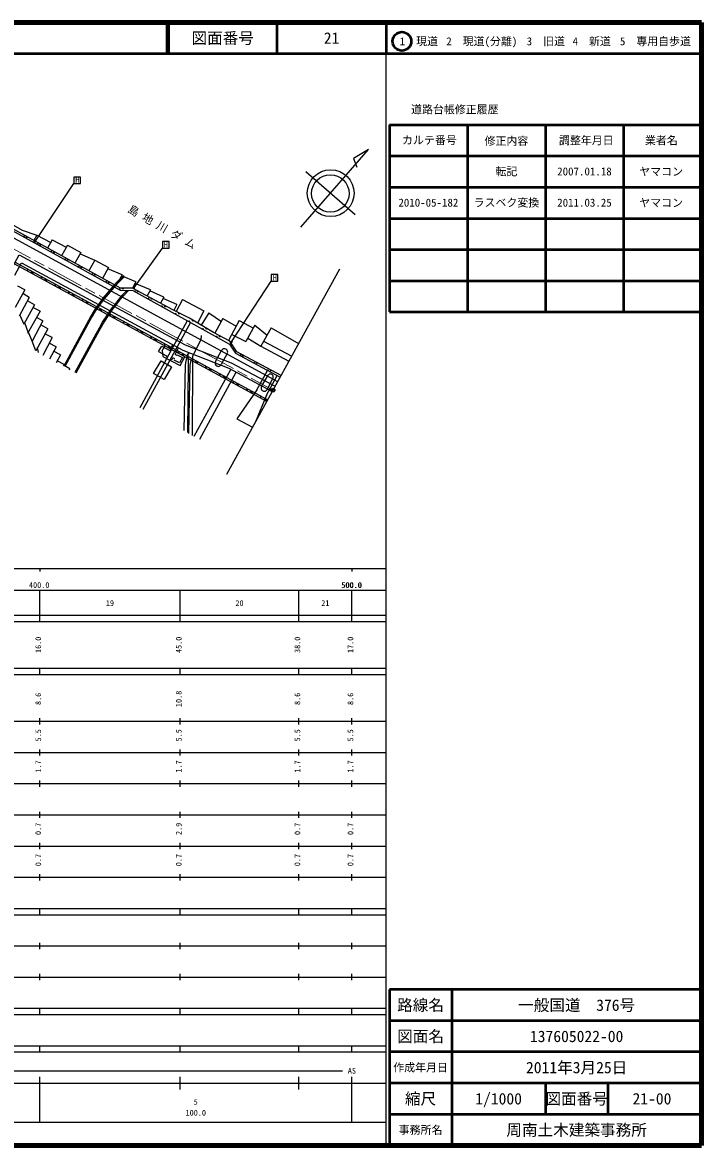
# Model space of a CAD drawing. Units: millimetres at full size, sheet at 1:1000; details may follow other scales. Extents: x 40000 to 680000, y 20000 to 380000.
# Drawn here: x 462486 to 680000, y 20000 to 380000 of the extents above; entities that cross this region are included whole.
import ezdxf
from ezdxf.enums import TextEntityAlignment as Align

# ---------------------------------------------------------------- set-up
doc = ezdxf.new("R2010")
doc.units = ezdxf.units.MM
doc.header["$LTSCALE"] = 1000
doc.header["$PDMODE"] = 32
doc.header["$PDSIZE"] = 500
doc.linetypes.add('CHAIN', pattern=[18.5, 12, -1.5, 3.5, -1.5])
for name, color, linetype, lineweight in [('M-BGD', 7, 'Continuous', 25), ('M-BGD-EXST', 7, 'Continuous', 25), ('M-BMK', 2, 'CHAIN', 13), ('M-BMK-OTRS', 5, 'Continuous', 25), ('M-BMK-SRVR', 3, 'Continuous', 25), ('M-TTL', 2, 'Continuous', 140), ('M-TTL-BAND', 7, 'Continuous', 25), ('M-TTL-FRAM', 2, 'Continuous', 50), ('M-TTL-LINE', 7, 'Continuous', 50)]:
    doc.layers.add(name, color=color, linetype=linetype, lineweight=lineweight)
for name, color, linetype in [('M-BMK-HTXT', 7, 'Continuous'), ('M-OTRS', 6, 'Continuous'), ('M-TTL-TXT', 7, 'Continuous')]:
    doc.layers.add(name, color=color, linetype=linetype)
doc.styles.add('ＭＳ ゴシック', font='')
doc.styles.get('ＭＳ ゴシック').set_extended_font_data('MS Gothic')

msp = doc.modelspace()

# ---------------------------------------------------------------- hatches: boundary and pattern name
at = {"layer": 'M-BGD'}
for points in [[(462741, 311300), (463093, 311105, 0.4608), (463031, 311408, 0.4608)], [(464044, 311226), (463692, 311420, 0.4608), (463755, 311117, 0.4608)], [(467118, 308882), (467469, 308687, 0.4608), (467407, 308990, 0.4608)], [(468423, 308813), (468072, 309007, 0.4608), (468134, 308704, 0.4608)], [(471494, 306463), (471846, 306269, 0.4608), (471783, 306572, 0.4608)], [(472803, 306401), (472451, 306595, 0.4608), (472514, 306292, 0.4608)], [(475870, 304045), (476222, 303851, 0.4608), (476160, 304154, 0.4608)], [(477182, 303988), (476830, 304182, 0.4608), (476893, 303879, 0.4608)], [(464475, 300774), (464122, 300966, 0.4608), (464186, 300664, 0.4608)], [(465897, 299315), (465027, 299789, -0.82183)], [(480247, 301627), (480598, 301433, 0.4608), (480536, 301736, 0.4608)], [(481562, 301576), (481210, 301769, 0.4608), (481272, 301467, 0.4608)], [(484623, 299209), (484975, 299015, 0.4608), (484913, 299318, 0.4608)], [(485941, 299163), (485589, 299357, 0.4608), (485652, 299054, 0.4608)], [(468864, 298379), (468511, 298571, 0.4608), (468575, 298269, 0.4608)], [(470286, 296920), (469416, 297394, -0.82183)], [(473253, 295984), (472900, 296176, 0.4608), (472964, 295874, 0.4608)], [(489000, 296791), (489351, 296597, 0.4608), (489289, 296900, 0.4608)], [(490321, 296750), (489969, 296944, 0.4608), (490031, 296642, 0.4608)], [(474675, 294525), (473805, 294999, -0.82183)], [(477642, 293589), (477289, 293781, 0.4608), (477353, 293479, 0.4608)], [(479064, 292130), (478194, 292604, -0.82183)], [(493376, 294373), (493728, 294179, 0.4608), (493665, 294482, 0.4608)], [(494817, 294788), (494415, 294790, 0.4608), (494615, 294554, 0.4608)], [(498255, 293802), (498606, 293607, 0.4608), (498544, 293910, 0.4608)], [(499601, 293861), (499248, 294053, 0.4608), (499312, 293751, 0.4608)], [(503993, 291472), (503640, 291664, 0.4608), (503704, 291362, 0.4608)], [(482031, 291194), (481678, 291386, 0.4608), (481742, 291084, 0.4608)], [(483453, 289735), (482583, 290209, -0.82183)], [(486420, 288799), (486067, 288991, 0.4608), (486131, 288689, 0.4608)], [(502628, 291379), (502979, 291184, 0.4608), (502918, 291487, 0.4608)], [(507001, 288955), (507353, 288760, 0.4608), (507291, 289063, 0.4608)], [(508386, 289083), (508033, 289275, 0.4608), (508097, 288973, 0.4608)], [(487842, 287340), (486972, 287814, -0.82183)], [(490809, 286404), (490456, 286597, 0.4608), (490520, 286294, 0.4608)], [(492231, 284945), (491361, 285419, -0.82183)], [(511375, 286532), (511726, 286337, 0.4608), (511664, 286640, 0.4608)], [(512813, 286761), (512454, 286942, 0.4608), (512528, 286642, 0.4608)], [(517233, 284429), (516887, 284633, 0.4608), (516941, 284329, 0.4608)], [(495198, 284009), (494846, 284202, 0.4608), (494909, 283899, 0.4608)], [(496620, 282550), (495751, 283024, -0.82183)], [(499587, 281614), (499235, 281807, 0.4608), (499298, 281504, 0.4608)], [(501009, 280155), (500140, 280629, -0.82183)], [(515748, 284108), (516100, 283913, 0.4608), (516038, 284216, 0.4608)], [(520122, 281685), (520473, 281490, 0.4608), (520411, 281793, 0.4608)], [(521542, 281893), (521196, 282097, 0.4608), (521250, 281792, 0.4608)], [(503976, 279219), (503624, 279412, 0.4608), (503687, 279109, 0.4608)], [(505398, 277760), (504529, 278234, -0.82183)], [(524495, 279261), (524846, 279067, 0.4608), (524785, 279369, 0.4608)], [(525899, 279441), (525545, 279631, 0.4608), (525611, 279329, 0.4608)], [(508365, 276824), (508013, 277017, 0.4608), (508077, 276714, 0.4608)], [(509788, 275365), (508918, 275839, -0.82183)], [(512755, 274429), (512402, 274622, 0.4608), (512466, 274319, 0.4608)], [(514177, 272970), (513307, 273444, -0.82183)], [(528855, 276823), (529075, 276487, 0.4608), (529161, 276784, 0.4608)], [(529783, 276511), (529565, 276848, 0.4608), (529477, 276552, 0.4608)], [(517144, 272034), (516791, 272227, 0.4608), (516855, 271924, 0.4608)], [(518566, 270575), (517696, 271049, -0.82183)], [(532119, 273209), (532472, 273018, 0.4608), (532407, 273320, 0.4608)], [(533365, 273254), (533011, 273444, 0.4608), (533077, 273142, 0.4608)], [(536519, 270835), (536873, 270644, 0.4608), (536807, 270946, 0.4608)], [(537770, 270887), (537416, 271077, 0.4608), (537482, 270775, 0.4608)], [(521533, 269639), (521180, 269832, 0.4608), (521244, 269529, 0.4608)], [(522955, 268180), (522085, 268654, -0.82183)], [(525922, 267244), (525569, 267437, 0.4608), (525633, 267134, 0.4608)], [(527344, 265785), (526474, 266259, -0.82183)], [(540919, 268461), (541273, 268270, 0.4608), (541208, 268572, 0.4608)], [(542174, 268521), (541820, 268711, 0.4608), (541886, 268409, 0.4608)], [(530311, 264849), (529958, 265042, 0.4608), (530022, 264739, 0.4608)], [(531733, 263390), (530863, 263864, -0.82183)], [(534700, 262454), (534347, 262647, 0.4608), (534411, 262344, 0.4608)], [(536122, 260995), (535252, 261469, -0.82183)], [(539089, 260059), (538736, 260252, 0.4608), (538800, 259949, 0.4608)], [(540511, 258600), (539641, 259074, -0.82183)]]:
    msp.add_hatch(color=256, dxfattribs=at).paths.add_polyline_path(points)
at = {"layer": 'M-BGD-EXST'}
for points in [[(466742, 309912, -1), (466303, 309672, -0.41421), (466402, 310012, -0.41421)], [(498329, 294986, -1), (497890, 294747, -0.41421), (497990, 295086, -0.41421)], [(529636, 277700, -1), (529197, 277461, -0.41421), (529297, 277800, -0.41421)]]:
    msp.add_hatch(color=256, dxfattribs=at).paths.add_polyline_path(points)

# ---------------------------------------------------------------- linework, layer by layer
at = {"layer": 'M-BGD'}
for p, q in [((467044, 311768), (466116, 310084)), ((471996, 310330), (470523, 307657)), ((471996, 310330), (476496, 307979)), ((476856, 308633), (474969, 305208)), ((476856, 308633), (481165, 306268)), ((481165, 306268), (479274, 302836)), ((541005, 259014), (460086, 303169)), ((485629, 303817), (483734, 300379)), ((490060, 301467), (488128, 297959)), ((494389, 299150), (489832, 301052)), ((494389, 299150), (492428, 295590)), ((463188, 294305), (460983, 295514)), ((498785, 296869), (494158, 298732)), ((498785, 296869), (497768, 294776)), ((503469, 294298), (498531, 296346)), ((463188, 294305), (460125, 288624)), ((464660, 291836), (461445, 285884)), ((464660, 291836), (462577, 293172)), ((503469, 294298), (502403, 292337)), ((507749, 291981), (503286, 293961)), ((507749, 291981), (506678, 290012)), ((466319, 289511), (462915, 283279)), ((466319, 289511), (464062, 290730)), ((468100, 287412), (465845, 288644)), ((511926, 289561), (507510, 291544)), ((511926, 289561), (510980, 287684)), ((513717, 291234), (511738, 287303)), ((513717, 291234), (520566, 287531)), ((461593, 286159), (462915, 283279)), ((468100, 287412), (464138, 280302)), ((469017, 284350), (467016, 285465)), ((520566, 287531), (518591, 283630)), ((522132, 286966), (519763, 282941)), ((522132, 286966), (526184, 284171)), ((526671, 285078), (524149, 280382)), ((526671, 285078), (530916, 282648)), ((531904, 284488), (528456, 278068)), ((531904, 284488), (536439, 281987)), ((463185, 283773), (464272, 280543)), ((469017, 284350), (465586, 277878)), ((470575, 281835), (466733, 274792)), ((470575, 281835), (468318, 283032)), ((515261, 284378), (500058, 256443)), ((516267, 283821), (501068, 255894)), ((536968, 282918), (533997, 277695)), ((536968, 282918), (540829, 279762)), ((542139, 282069), (538833, 276247)), ((542139, 282069), (550951, 277108)), ((471958, 278978), (468953, 273264)), ((471958, 278978), (469691, 280215)), ((473263, 276060), (471039, 277230)), ((519605, 278269), (516953, 273059)), ((519743, 279632), (519605, 278269)), ((529499, 280009), (533997, 277695)), ((539728, 277823), (548727, 273062)), ((467584, 274167), (467297, 275826)), ((473263, 276060), (471122, 272114)), ((474645, 273416), (472469, 274596)), ((506094, 274478), (508610, 273131)), ((507263, 274754), (508099, 276286)), ((511362, 273596), (512492, 275680)), ((515774, 274189), (515182, 273104)), ((524306, 271317), (526251, 274871)), ((528093, 273863), (526148, 270309)), ((474645, 273416), (473289, 270918)), ((475802, 270359), (473627, 271540)), ((475802, 270359), (475549, 269947)), ((512761, 270870), (511118, 271742)), ((513714, 272615), (512761, 270870)), ((516953, 273059), (516833, 247645)), ((517503, 247395), (529194, 268809)), ((519259, 246436), (530959, 267868)), ((537579, 262193), (540951, 268444)), ((539072, 263294), (541192, 266923)), ((540659, 260532), (544031, 266782)), ((542673, 266005), (540799, 262285)), ((537579, 262193), (531158, 252992)), ((540659, 260532), (537112, 251931)), ((531158, 252992), (536176, 250227))]:
    msp.add_line(p, q, dxfattribs=at)
for points in [[(449321, 338980), (443483, 330469), (442729, 329514), (442202, 328698), (441847, 328054), (441584, 327397), (441426, 326739), (441321, 326200), (441216, 325516), (441197, 324771), (441241, 323931), (441315, 323474), (441536, 322825), (441816, 322206), (442111, 321690), (442450, 321189), (442804, 320673), (443188, 320245), (443675, 319744), (444043, 319420), (544221, 264864)], [(444730, 329594), (443408, 327748), (443205, 327285), (443066, 326785), (442982, 326313), (442928, 325467), (442936, 324688), (442965, 324186), (443088, 323721), (443249, 323219), (443462, 322747), (443693, 322331), (443988, 321914), (444257, 321574), (444783, 321222), (493794, 294142), (497833, 294036), (528831, 276859), (530744, 273951), (544990, 266264)], [(545306, 266838), (531100, 274471), (528949, 277803), (523714, 280615), (515987, 285163), (510676, 287838), (499129, 294118), (497768, 294776), (493875, 294792), (447623, 320272), (445986, 321174), (444868, 322033), (444468, 322415), (444059, 323158), (443780, 323995), (443613, 324702), (443603, 325876), (443706, 326406), (443892, 326964), (444161, 327689), (445175, 329281)], [(444941, 323319), (462394, 313465), (467044, 311768), (471516, 309458)], [(540716, 258488), (459799, 302642), (457116, 304100)], [(458393, 299941), (461428, 305537), (514628, 276683), (529351, 270879), (543408, 263386)], [(460063, 299035), (462192, 302961), (513824, 274958), (528553, 269151), (542493, 261720)], [(480929, 305841), (485629, 303817), (490060, 301467)], [(494929, 298900), (492072, 296087), (489584, 293174), (488203, 291572), (487043, 289885), (485440, 287618), (484400, 285812), (475698, 269863)], [(495210, 298615), (492365, 295814), (489888, 292914), (488520, 291328), (487371, 289656), (485778, 287403), (484749, 285616), (476049, 269671)], [(495939, 294086), (494545, 292656), (493286, 291198), (492264, 289960), (490913, 288210), (489359, 285984), (488263, 284217), (487033, 281957), (486099, 280255), (479244, 267770)], [(496484, 294071), (494840, 292385), (493592, 290940), (492577, 289710), (491235, 287973), (489694, 285764), (488609, 284015), (487384, 281765), (486450, 280062), (479595, 267577)], [(466733, 274792), (465586, 277878), (464386, 280746)], [(534641, 278827), (538833, 276247), (547827, 271424)], [(506094, 274478), (507098, 276256), (509635, 274872), (510655, 276677)], [(507263, 274754), (507493, 272906), (513004, 270043), (514503, 272791)], [(515490, 273669), (515510, 270189), (515310, 248525)], [(477544, 268645), (477677, 268924), (475675, 270152)], [(508610, 273131), (508484, 272885), (508887, 272666)], [(511291, 272212), (510691, 272550), (510352, 271899), (509910, 272140)], [(511362, 273596), (511910, 273300), (512012, 273489), (513714, 272615)], [(515182, 273104), (514612, 270281), (514195, 249172)], [(516412, 271750), (516109, 270127), (515676, 248196)]]:
    msp.add_lwpolyline(points, dxfattribs=at)
msp.add_lwpolyline([(506892, 271579), (510238, 269645), (507847, 265508), (504501, 267442)], close=True, dxfattribs=at)
for centre, radius, start, end in [((462932, 311230), 203, 322.1164, 160.03979), ((463853, 311295), 203, 142.18847, 340.11185), ((467309, 308812), 203, 322.1164, 160.03979), ((468232, 308883), 203, 142.18847, 340.11185), ((471685, 306394), 203, 322.1164, 160.03979), ((472612, 306470), 203, 142.18847, 340.11185), ((476061, 303976), 203, 322.1164, 160.03979), ((476991, 304057), 203, 142.18847, 340.11185), ((464283, 300842), 203, 142.41828, 340.34167), ((465415, 299466), 505, 342.55088, 140.20907), ((480438, 301558), 203, 322.1164, 160.03979), ((481371, 301645), 203, 142.18847, 340.11185), ((484814, 299140), 203, 322.1164, 160.03979), ((485750, 299232), 203, 142.18847, 340.11185), ((468672, 298447), 203, 142.41828, 340.34167), ((469804, 297071), 505, 342.55088, 140.20907), ((473061, 296052), 203, 142.41828, 340.34167), ((489191, 296722), 203, 322.1164, 160.03979), ((490129, 296820), 203, 142.18847, 340.11185), ((474193, 294676), 505, 342.55088, 140.20907), ((477450, 293657), 203, 142.41828, 340.34167), ((478582, 292281), 505, 342.55088, 140.20907), ((493567, 294304), 203, 322.1164, 160.03979), ((494616, 294758), 203, 170.79852, 8.7219), ((498446, 293732), 203, 322.04594, 159.96932), ((499409, 293929), 203, 142.49779, 340.42117), ((503802, 291540), 203, 142.49779, 340.42117), ((481839, 291262), 203, 142.41828, 340.34167), ((482971, 289886), 505, 342.55088, 140.20907), ((486229, 288867), 203, 142.41828, 340.34167), ((502819, 291309), 203, 322.04594, 159.96932), ((507192, 288885), 203, 322.04594, 159.96932), ((508194, 289151), 203, 142.49779, 340.42117), ((487360, 287491), 505, 342.55088, 140.20907), ((490618, 286472), 203, 142.41828, 340.34167), ((491750, 285096), 505, 342.55088, 140.20907), ((511566, 286462), 203, 322.04594, 159.96932), ((512619, 286823), 203, 144.30627, 342.22965), ((517044, 284504), 203, 140.55938, 338.48277), ((495007, 284077), 203, 142.41828, 340.34167), ((496139, 282701), 505, 342.55088, 140.20907), ((499396, 281683), 203, 142.41828, 340.34167), ((500528, 280306), 505, 342.55088, 140.20907), ((515939, 284039), 203, 322.04594, 159.96932), ((520313, 281615), 203, 322.04594, 159.96932), ((521353, 281968), 203, 140.55938, 338.48277), ((503785, 279288), 203, 142.41828, 340.34167), ((504917, 277911), 505, 342.55088, 140.20907), ((524686, 279192), 203, 322.04594, 159.96932), ((525707, 279509), 203, 142.79587, 340.71926), ((508174, 276893), 203, 142.41828, 340.34167), ((509306, 275516), 505, 342.55088, 140.20907), ((512563, 274498), 203, 142.41828, 340.34167), ((513695, 273121), 505, 342.55088, 140.20907), ((527172, 274367), 1050, 331.3069, 151.3069), ((528991, 276672), 203, 294.37444, 132.29783), ((529647, 276663), 203, 113.87975, 311.80314), ((516952, 272103), 203, 142.41828, 340.34167), ((518084, 270726), 505, 342.55088, 140.20907), ((525227, 270813), 1050, 151.3069, 331.3069), ((532310, 273141), 203, 322.69048, 160.61387), ((533173, 273321), 203, 142.78953, 340.71292), ((536711, 270767), 203, 322.69048, 160.61387), ((537578, 270954), 203, 142.78953, 340.71292), ((521341, 269708), 203, 142.41828, 340.34167), ((522473, 268331), 505, 342.55088, 140.20907), ((525730, 267313), 203, 142.41828, 340.34167), ((526862, 265936), 505, 342.55088, 140.20907), ((541111, 268393), 203, 322.69048, 160.61387), ((541933, 266464), 871, 328.21729, 148.21732), ((541982, 268588), 203, 142.78953, 340.71292), ((530119, 264918), 203, 142.41828, 340.34167), ((531251, 263541), 505, 342.55088, 140.20907), ((539935, 262789), 1000, 149.7065, 336.81049), ((534508, 262523), 203, 142.41828, 340.34167), ((535640, 261146), 505, 342.55088, 140.20907), ((538897, 260128), 203, 142.41828, 340.34167), ((540029, 258751), 505, 342.55088, 140.20907)]:
    msp.add_arc(centre, radius, start, end, dxfattribs=at)
at = {"layer": 'M-BGD-EXST'}
for p, q in [((466522, 309792), (478966, 328361)), ((481066, 330461), (478966, 330461)), ((478966, 330461), (478966, 328361)), ((478966, 328361), (481066, 328361)), ((481066, 328361), (481066, 330461)), ((509424, 309767), (507324, 309767)), ((507324, 309767), (507324, 307667)), ((509424, 307667), (509424, 309767)), ((498110, 294866), (507324, 307667)), ((507324, 307667), (509424, 307667)), ((544290, 299198), (542190, 299198)), ((542190, 299198), (542190, 297098)), ((544290, 297098), (544290, 299198)), ((529417, 277581), (542190, 297098)), ((542190, 297098), (544290, 297098))]:
    msp.add_line(p, q, dxfattribs=at)
for centre in [(466522, 309792), (498110, 294866), (529417, 277581)]:
    msp.add_circle(centre, 250, dxfattribs=at)
at = {"layer": 'M-BMK'}
msp.add_lwpolyline([(454528, 310187), (542721, 262135)], dxfattribs=at)
at = {"layer": 'M-BMK-OTRS'}
msp.add_line((564056, 300950), (527890, 235153), dxfattribs=at)
at = {"layer": 'M-BMK-SRVR'}
for p, q in [((551633, 314410), (573370, 339278)), ((573370, 339278), (568475, 336422)), ((568475, 336422), (569609, 333644)), ((553270, 332238), (569081, 318417))]:
    msp.add_line(p, q, dxfattribs=at)
for centre, radius in [((561207, 325299), 7500), ((561097, 325186), 6000), ((542721, 262135), 600)]:
    msp.add_circle(centre, radius, dxfattribs=at)
at = {"layer": 'M-OTRS'}
msp.add_point((542721, 262135), dxfattribs=at)
at = {"layer": 'M-TTL'}
for p, q in [((680000, 380000), (40000, 380000)), ((680000, 20000), (680000, 380000)), ((40000, 20000), (680000, 20000))]:
    msp.add_line(p, q, dxfattribs=at)
at = {"layer": 'M-TTL-BAND'}
for p, q in [((579000, 20000), (579000, 370000)), ((40000, 205000), (579000, 205000)), ((468000, 205000), (468000, 204000)), ((568000, 205000), (568000, 204000)), ((68000, 198000), (579000, 198000)), ((468000, 188000), (468000, 198000)), ((513000, 188000), (513000, 198000)), ((551000, 188000), (551000, 198000)), ((568000, 188000), (568000, 198000)), ((40000, 190000), (579000, 190000)), ((40000, 188000), (579000, 188000)), ((40000, 173000), (579000, 173000)), ((468000, 171000), (468000, 173000)), ((513000, 171000), (513000, 173000)), ((551000, 171000), (551000, 173000)), ((568000, 171000), (568000, 173000)), ((40000, 171000), (579000, 171000)), ((40000, 156000), (579000, 156000)), ((468000, 155000), (468000, 157000)), ((513000, 155000), (513000, 157000)), ((551000, 155000), (551000, 157000)), ((568000, 155000), (568000, 157000)), ((46000, 146000), (579000, 146000)), ((468000, 145000), (468000, 147000)), ((513000, 145000), (513000, 147000)), ((551000, 145000), (551000, 147000)), ((568000, 145000), (568000, 147000)), ((468000, 135000), (468000, 137000)), ((513000, 135000), (513000, 137000)), ((551000, 135000), (551000, 137000)), ((568000, 135000), (568000, 137000)), ((52000, 136000), (579000, 136000)), ((46000, 126000), (579000, 126000)), ((468000, 125000), (468000, 127000)), ((513000, 125000), (513000, 127000)), ((551000, 125000), (551000, 127000)), ((568000, 125000), (568000, 127000)), ((52000, 116000), (579000, 116000)), ((468000, 115000), (468000, 117000)), ((513000, 115000), (513000, 117000)), ((551000, 115000), (551000, 117000)), ((568000, 115000), (568000, 117000)), ((46000, 106000), (579000, 106000)), ((468000, 105000), (468000, 107000)), ((513000, 105000), (513000, 107000)), ((551000, 105000), (551000, 107000)), ((568000, 105000), (568000, 107000)), ((40000, 96000), (579000, 96000)), ((40000, 94000), (579000, 94000)), ((468000, 94000), (468000, 96000)), ((513000, 94000), (513000, 96000)), ((551000, 94000), (551000, 96000)), ((568000, 94000), (568000, 96000)), ((49000, 84000), (579000, 84000)), ((468000, 83000), (468000, 85000)), ((513000, 83000), (513000, 85000)), ((551000, 83000), (551000, 85000)), ((568000, 83000), (568000, 85000)), ((40000, 74000), (579000, 74000)), ((468000, 73000), (468000, 75000)), ((513000, 73000), (513000, 75000)), ((551000, 73000), (551000, 75000)), ((568000, 73000), (568000, 75000)), ((40000, 64000), (579000, 64000)), ((40000, 62000), (579000, 62000)), ((468000, 62000), (468000, 64000)), ((513000, 62000), (513000, 64000)), ((551000, 62000), (551000, 64000)), ((568000, 62000), (568000, 64000)), ((40000, 52000), (579000, 52000)), ((468000, 50000), (468000, 52000)), ((513000, 50000), (513000, 52000)), ((551000, 50000), (551000, 52000)), ((568000, 50000), (568000, 52000)), ((40000, 50000), (579000, 50000)), ((71000, 44000), (565000, 44000)), ((40000, 40000), (579000, 40000)), ((468000, 27500), (468000, 42000)), ((513000, 38000), (513000, 42000)), ((551000, 38000), (551000, 42000)), ((568000, 27500), (568000, 42000)), ((68000, 27500), (579000, 27500))]:
    msp.add_line(p, q, dxfattribs=at)
at = {"layer": 'M-TTL-FRAM'}
for p, q in [((580000, 347197), (580000, 287197)), ((580000, 347197), (680000, 347197)), ((580000, 287197), (680000, 287197)), ((680000, 70000), (580000, 70000)), ((580000, 70000), (580000, 20000))]:
    msp.add_line(p, q, dxfattribs=at)
at = {"layer": 'M-TTL-LINE'}
for p, q in [((508747, 380000), (508747, 370000)), ((509247, 380000), (509247, 370000)), ((543997, 380000), (543997, 370000)), ((579000, 380000), (579000, 370000)), ((40000, 370000), (680000, 370000)), ((605000, 347197), (605000, 287197)), ((630000, 347197), (630000, 287197)), ((655000, 347197), (655000, 287197)), ((580000, 337197), (680000, 337197)), ((580000, 327197), (680000, 327197)), ((580000, 317197), (680000, 317197)), ((580000, 307197), (680000, 307197)), ((580000, 297197), (680000, 297197)), ((600000, 70000), (600000, 20000)), ((680000, 60000), (580000, 60000)), ((680000, 50000), (580000, 50000)), ((680000, 40000), (580000, 40000)), ((630000, 40000), (630000, 30000)), ((650000, 40000), (650000, 30000)), ((680000, 30000), (580000, 30000))]:
    msp.add_line(p, q, dxfattribs=at)
msp.add_circle((584031, 373958), 3000, dxfattribs=at)

# ---------------------------------------------------------------- texts
at = {"layer": 'M-BGD-EXST', "style": 'ＭＳ ゴシック'}
for p in [(479419, 328053), (507776, 307359), (542643, 296790)]:
    msp.add_text('H', height=1833, dxfattribs=at).set_placement(p, align=Align.BOTTOM_LEFT)
at = {"layer": 'M-BMK-HTXT', "style": 'ＭＳ ゴシック'}
msp.add_text('島 地 川 ダ ム', height=2566, rotation=330.157, dxfattribs=at).set_placement((495561, 318738), align=Align.BOTTOM_LEFT)
at = {"layer": 'M-TTL-BAND', "style": 'ＭＳ ゴシック'}
for s, p in [('400.0', (467844, 198195)), ('500.0', (567844, 198195)), ('500.0', (568000, 198195)), ('19', (490500, 192405)), ('20', (532000, 192405)), ('21', (559500, 192405)), ('AS', (568000, 42500)), ('5', (518000, 32523)), ('100.0', (518000, 29033))]:
    msp.add_text(s, height=1833, dxfattribs=at).set_placement(p, align=Align.BOTTOM_CENTER)
for s, p in [('16.0', (469000, 180500)), ('45.0', (514000, 180500)), ('38.0', (552000, 180500)), ('17.0', (569000, 180500)), ('8.6', (469000, 163174)), ('10.8', (514000, 163174)), ('8.6', (552000, 163174)), ('8.6', (569000, 163174)), ('5.5', (469000, 151500)), ('5.5', (514000, 151500)), ('5.5', (552000, 151500)), ('5.5', (569000, 151500)), ('1.7', (469000, 141500)), ('1.7', (514000, 141500)), ('1.7', (552000, 141500)), ('1.7', (569000, 141500)), ('0.7', (469000, 121500)), ('2.9', (514000, 121500)), ('0.7', (552000, 121500)), ('0.7', (569000, 121500)), ('0.7', (469000, 111500)), ('0.7', (514000, 111500)), ('0.7', (552000, 111500)), ('0.7', (569000, 111500))]:
    msp.add_text(s, height=1833, rotation=90, dxfattribs=at).set_placement(p, align=Align.BOTTOM_CENTER)
at = {"layer": 'M-TTL-TXT', "style": 'ＭＳ ゴシック'}
for s, height, p in [('図面番号', 3666, (526622, 375000)), ('21', 3666, (561497, 375000)), ('1\u3000現道', 2566, (589448, 373958)), ('2\u3000現道(分離)', 2566, (609619, 373958)), ('3\u3000旧道', 2566, (630121, 373958)), ('4\u3000新道', 2566, (644824, 373958)), ('5\u3000専用自歩道', 2566, (665228, 373958)), ('道路台帳修正履歴', 2566, (600968, 352113)), ('カルテ番号', 2566, (592839, 342277)), ('修正内容', 2566, (617509, 342023)), ('調整年月日', 2566, (643089, 342197)), ('業者名', 2566, (667134, 342197)), ('転記', 2566, (617500, 332245)), ('2007.01.18', 2566, (642500, 332245)), ('ヤマコン', 2566, (667077, 332189)), ('2010-05-182', 2566, (592500, 322245)), ('ラスベク変換', 2566, (617500, 322245)), ('2011.03.25', 2566, (642500, 322245)), ('ヤマコン', 2566, (667077, 322189)), ('路線名', 3666, (590000, 65000)), ('路線名', 3666, (590000, 65000)), ('一般国道\u3000376号', 3666, (640000, 65000)), ('図面名', 3666, (590000, 55000)), ('図面名', 3666, (590000, 55000)), ('137605022-00', 3666, (640000, 55000)), ('2011年3月25日', 3666, (640000, 45000)), ('作成年月日', 2566, (590000, 45000)), ('作成年月日', 2566, (590000, 45000)), ('縮尺', 3666, (590000, 35000)), ('縮尺', 3666, (590000, 35000)), ('1/1000', 3666, (615000, 35000)), ('図面番号', 3666, (640000, 35000)), ('図面番号', 3666, (640000, 35000)), ('21-00', 3666, (664125, 35000)), ('事務所名', 2566, (590000, 25000)), ('事務所名', 2566, (590000, 25000)), ('周南土木建築事務所', 3666, (640000, 25000))]:
    msp.add_text(s, height=height, dxfattribs=at).set_placement(p, align=Align.MIDDLE_CENTER)

doc.saveas('drawing.dxf')
